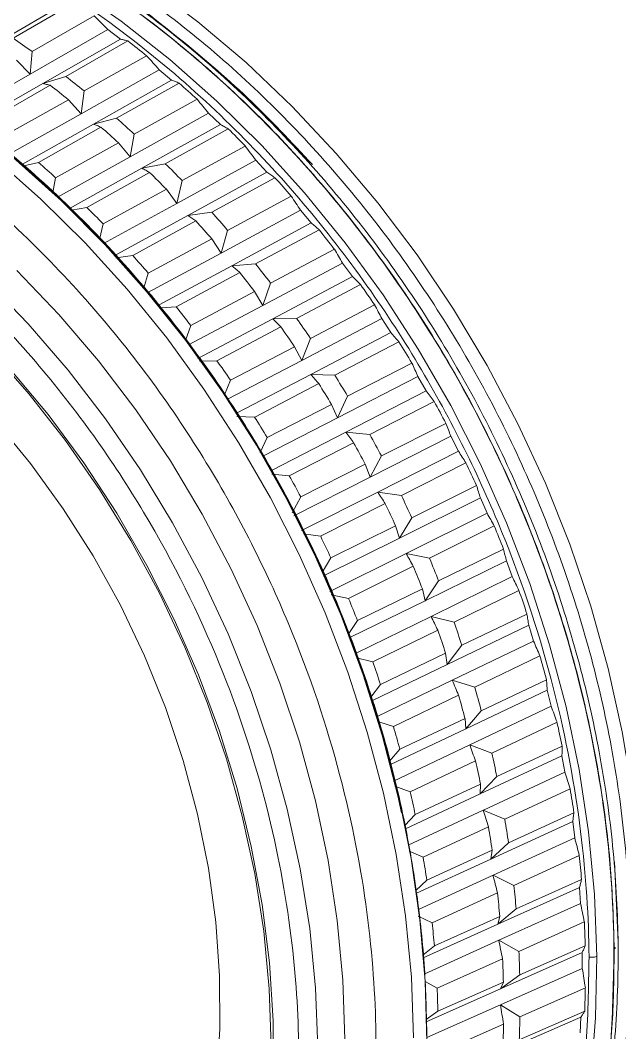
# Model space of a CAD drawing. Header units: millimetres. Extents: x -85 to 57, y -58 to 67.
# Drawn here: x -32.2 to -10.77, y -29.5 to 6.68 of the extents above; entities that cross this region are included whole.
import ezdxf

# ---------------------------------------------------------------- set-up
doc = ezdxf.new("R2010")
doc.units = ezdxf.units.MM

msp = doc.modelspace()

# ---------------------------------------------------------------- linework, layer by layer
at = {"color": 7, "linetype": 'Continuous', "lineweight": 15}
for p, q in [((-33.251, 5.741), (-30.491, 7.339)), ((-32.452, 6.043), (-30.243, 7.321)), ((-31.774, 5.571), (-29.552, 6.84)), ((-31.842, 4.761), (-29.064, 6.347)), ((-29.064, 6.347), (-28.608, 6.009)), ((-31.385, 4.422), (-28.608, 6.008)), ((-30.57, 4.677), (-28.347, 5.946)), ((-31.774, 5.571), (-31.842, 4.761)), ((-31.842, 4.76), (-32.33, 5.254)), ((-29.914, 4.158), (-27.68, 5.417)), ((-34.359, 3.324), (-31.842, 4.761)), ((-30.023, 3.343), (-27.229, 4.917)), ((-27.229, 4.917), (-26.789, 4.546)), ((-33.92, 2.975), (-31.385, 4.422)), ((-33.347, 3.091), (-31.125, 4.36)), ((-31.386, 4.422), (-30.57, 4.677)), ((-29.582, 2.973), (-26.789, 4.546)), ((-28.753, 3.179), (-26.518, 4.438)), ((-29.914, 4.158), (-30.022, 3.343)), ((-32.708, 2.584), (-30.473, 3.843)), ((-30.023, 3.342), (-30.473, 3.843)), ((-28.124, 2.616), (-25.876, 3.864)), ((-32.61, 1.886), (-30.023, 3.343)), ((-28.273, 1.8), (-25.464, 3.359)), ((-25.464, 3.36), (-25.043, 2.959)), ((-32.119, 1.544), (-29.583, 2.973)), ((-29.583, 2.972), (-28.753, 3.179)), ((-27.851, 1.399), (-25.043, 2.959)), ((-31.547, 1.606), (-29.312, 2.865)), ((-28.124, 2.616), (-28.273, 1.799)), ((-27.011, 1.558), (-24.764, 2.806)), ((-30.932, 1.056), (-28.685, 2.304)), ((-28.273, 1.799), (-28.685, 2.304)), ((-26.411, 0.952), (-24.152, 2.188)), ((-31.547, 1.606), (-32.113, 1.465)), ((-30.86, 0.363), (-28.273, 1.8)), ((-27.852, 1.399), (-27.011, 1.558)), ((-26.602, 0.138), (-23.779, 1.683)), ((-23.778, 1.683), (-23.378, 1.255)), ((-30.44, -0.038), (-27.852, 1.399)), ((-29.82, -0.002), (-27.573, 1.246)), ((-26.201, -0.29), (-23.378, 1.254)), ((-31.03, 0.524), (-30.932, 1.056)), ((-26.411, 0.952), (-26.602, 0.137)), ((-25.353, -0.18), (-23.094, 1.056)), ((-29.234, -0.593), (-26.975, 0.643)), ((-26.602, 0.137), (-26.975, 0.643)), ((-24.784, -0.825), (-22.514, 0.398)), ((-29.217, -1.293), (-26.602, 0.138)), ((-29.82, -0.002), (-30.369, -0.106)), ((-28.836, -1.732), (-26.201, -0.291)), ((-26.201, -0.291), (-25.353, -0.18)), ((-25.017, -1.634), (-22.18, -0.104)), ((-22.18, -0.104), (-21.802, -0.558)), ((-29.365, -1.152), (-29.234, -0.593)), ((-28.177, -1.725), (-25.918, -0.489)), ((-24.639, -2.088), (-21.802, -0.559)), ((-24.784, -0.825), (-25.017, -1.634)), ((-23.786, -2.025), (-21.516, -0.802)), ((-27.621, -2.355), (-25.351, -1.131)), ((-25.018, -1.634), (-25.351, -1.131)), ((-28.177, -1.725), (-28.776, -1.803)), ((-27.632, -3.043), (-25.017, -1.634)), ((-23.251, -2.707), (-20.971, -1.497)), ((-27.237, -3.489), (-24.639, -2.088)), ((-24.639, -2.088), (-23.786, -2.025)), ((-23.527, -3.507), (-20.677, -1.994)), ((-20.676, -1.994), (-20.323, -2.471)), ((-27.774, -2.882), (-27.621, -2.355)), ((-26.623, -3.555), (-24.353, -2.331)), ((-23.173, -3.985), (-20.323, -2.472)), ((-23.251, -2.707), (-23.527, -3.507)), ((-22.318, -3.97), (-20.037, -2.759)), ((-26.101, -4.22), (-23.821, -3.01)), ((-23.527, -3.507), (-23.821, -3.01)), ((-26.623, -3.555), (-27.158, -3.594)), ((-26.18, -4.914), (-23.527, -3.507)), ((-21.82, -4.684), (-19.53, -3.488)), ((-23.173, -3.985), (-22.318, -3.97)), ((-22.138, -5.472), (-19.276, -3.976)), ((-19.275, -3.976), (-18.948, -4.475)), ((-26.287, -4.757), (-26.101, -4.22)), ((-25.849, -5.405), (-23.173, -3.985)), ((-25.168, -5.482), (-22.888, -4.272)), ((-21.82, -4.684), (-22.138, -5.472)), ((-21.81, -5.971), (-18.948, -4.476)), ((-24.682, -6.18), (-22.392, -4.983)), ((-22.138, -5.472), (-22.392, -4.983)), ((-20.956, -6.003), (-18.666, -4.807)), ((-25.168, -5.482), (-25.789, -5.493)), ((-24.788, -6.856), (-22.138, -5.472)), ((-20.497, -6.748), (-18.198, -5.566)), ((-24.467, -7.359), (-21.81, -5.971)), ((-21.811, -5.971), (-20.956, -6.003)), ((-20.857, -7.519), (-17.984, -6.042)), ((-17.983, -6.042), (-17.684, -6.56)), ((-24.891, -6.696), (-24.682, -6.18)), ((-23.818, -7.499), (-21.528, -6.302)), ((-20.497, -6.748), (-20.857, -7.52)), ((-20.557, -8.038), (-17.684, -6.561)), ((-23.371, -8.225), (-21.072, -7.043)), ((-20.857, -7.52), (-21.072, -7.043)), ((-19.706, -8.116), (-17.407, -6.935)), ((-23.818, -7.499), (-24.452, -7.475)), ((-23.503, -8.879), (-20.857, -7.519)), ((-19.29, -8.886), (-16.983, -7.72)), ((-23.621, -8.761), (-23.371, -8.225)), ((-23.222, -9.408), (-20.557, -8.038)), ((-20.558, -8.038), (-19.706, -8.116)), ((-19.691, -9.64), (-16.807, -8.181)), ((-16.807, -8.181), (-16.537, -8.716)), ((-22.58, -9.594), (-20.281, -8.412)), ((-19.29, -8.886), (-19.691, -9.64)), ((-19.42, -10.175), (-16.537, -8.716)), ((-22.174, -10.345), (-19.867, -9.178)), ((-19.691, -9.641), (-19.867, -9.178)), ((-18.576, -10.299), (-16.269, -9.132)), ((-22.58, -9.594), (-23.21, -9.536)), ((-22.421, -11.02), (-19.691, -9.64)), ((-18.203, -11.091), (-15.889, -9.939)), ((-22.477, -10.915), (-22.174, -10.345)), ((-22.139, -11.55), (-19.42, -10.175)), ((-19.421, -10.175), (-18.576, -10.299)), ((-18.645, -11.823), (-15.752, -10.383)), ((-15.752, -10.383), (-15.512, -10.931)), ((-21.46, -11.757), (-19.153, -10.59)), ((-18.203, -11.091), (-18.645, -11.823)), ((-18.404, -12.371), (-15.512, -10.932)), ((-21.096, -12.53), (-18.782, -11.379)), ((-18.645, -11.823), (-18.782, -11.379)), ((-17.57, -12.539), (-15.256, -11.388)), ((-21.46, -11.757), (-22.078, -11.667)), ((-21.361, -13.174), (-18.645, -11.823)), ((-17.243, -13.35), (-14.922, -12.214)), ((-21.411, -13.052), (-21.096, -12.53)), ((-21.137, -13.731), (-18.405, -12.371)), ((-18.405, -12.371), (-17.57, -12.539)), ((-17.724, -14.057), (-14.823, -12.638)), ((-14.823, -12.638), (-14.615, -13.197)), ((-20.463, -13.979), (-18.149, -12.827)), ((-17.243, -13.35), (-17.724, -14.057)), ((-17.515, -14.617), (-14.615, -13.197)), ((-20.144, -14.77), (-17.823, -13.634)), ((-17.724, -14.058), (-17.823, -13.634)), ((-16.693, -14.828), (-14.373, -13.692)), ((-20.463, -13.979), (-21.088, -13.853)), ((-20.397, -15.365), (-17.724, -14.057)), ((-20.455, -15.228), (-20.144, -14.77)), ((-20.192, -15.927), (-17.516, -14.617)), ((-17.516, -14.617), (-16.693, -14.828)), ((-16.413, -15.652), (-14.087, -14.533)), ((-19.594, -16.247), (-17.273, -15.112)), ((-16.933, -16.332), (-14.025, -14.933)), ((-14.025, -14.933), (-13.85, -15.501)), ((-16.757, -16.901), (-13.85, -15.501)), ((-16.413, -15.652), (-16.933, -16.333)), ((-19.594, -16.247), (-20.183, -16.096)), ((-19.321, -17.052), (-16.995, -15.932)), ((-16.933, -16.333), (-16.995, -15.932)), ((-15.95, -17.153), (-13.624, -16.033)), ((-19.629, -17.63), (-16.933, -16.332)), ((-19.442, -18.193), (-16.757, -16.901)), ((-16.757, -16.9), (-15.95, -17.153)), ((-15.718, -17.988), (-13.388, -16.884)), ((-19.669, -17.508), (-19.321, -17.052)), ((-16.275, -18.637), (-13.362, -17.258)), ((-13.362, -17.258), (-13.22, -17.832)), ((-18.858, -18.552), (-16.532, -17.432)), ((-15.718, -17.988), (-16.275, -18.638)), ((-16.133, -19.211), (-13.22, -17.832)), ((-18.858, -18.552), (-19.377, -18.39)), ((-18.632, -19.367), (-16.301, -18.263)), ((-16.276, -18.638), (-16.301, -18.263)), ((-15.344, -19.503), (-13.013, -18.399)), ((-18.968, -19.912), (-16.275, -18.637)), ((-18.997, -19.793), (-18.632, -19.367)), ((-18.856, -20.501), (-16.133, -19.211)), ((-16.134, -19.211), (-15.344, -19.503)), ((-15.162, -20.344), (-12.828, -19.257)), ((-18.257, -20.882), (-15.927, -19.778)), ((-15.754, -20.961), (-12.837, -19.602)), ((-12.836, -19.602), (-12.729, -20.178)), ((-15.646, -21.538), (-12.729, -20.179)), ((-18.08, -21.702), (-15.745, -20.615)), ((-15.162, -20.344), (-15.755, -20.961)), ((-15.755, -20.961), (-15.745, -20.615)), ((-18.257, -20.882), (-18.806, -20.679)), ((-18.429, -22.206), (-15.754, -20.961)), ((-14.878, -21.866), (-12.544, -20.779)), ((-18.45, -22.088), (-18.08, -21.702)), ((-18.33, -22.787), (-15.647, -21.538)), ((-15.647, -21.537), (-14.878, -21.866)), ((-14.746, -22.709), (-12.41, -21.639)), ((-15.373, -23.292), (-12.452, -21.953)), ((-12.452, -21.953), (-12.379, -22.53)), ((-17.796, -23.225), (-15.462, -22.138)), ((-14.746, -22.709), (-15.373, -23.292)), ((-15.3, -23.868), (-12.38, -22.53)), ((-17.796, -23.225), (-18.292, -23.013)), ((-17.667, -24.048), (-15.331, -22.977)), ((-15.374, -23.292), (-15.331, -22.977)), ((-18.036, -24.512), (-15.373, -23.292)), ((-14.555, -24.232), (-12.218, -23.161)), ((-10.825, -26.259), (-10.961, -23.383)), ((-17.966, -25.09), (-15.3, -23.868)), ((-15.3, -23.868), (-14.555, -24.232)), ((-18.054, -24.407), (-17.667, -24.048)), ((-14.474, -25.073), (-12.136, -24.019)), ((-17.476, -25.57), (-15.139, -24.5)), ((-15.133, -25.618), (-12.21, -24.3)), ((-12.21, -24.3), (-12.172, -24.874)), ((-15.095, -26.192), (-12.172, -24.875)), ((-14.474, -25.073), (-15.133, -25.618)), ((-17.794, -26.818), (-15.133, -25.618)), ((-17.397, -26.391), (-15.059, -25.337)), ((-15.133, -25.619), (-15.059, -25.337)), ((-14.375, -26.588), (-12.037, -25.534)), ((-17.74, -27.385), (-15.095, -26.192)), ((-15.095, -26.192), (-14.375, -26.588)), ((-14.346, -27.423), (-12.007, -26.385)), ((-15.035, -27.929), (-12.111, -26.632)), ((-17.298, -27.906), (-14.96, -26.852)), ((-14.346, -27.423), (-15.035, -27.929)), ((-15.032, -28.498), (-12.109, -27.2)), ((-17.298, -27.906), (-17.731, -27.668)), ((-17.27, -28.721), (-14.931, -27.683)), ((-15.036, -27.93), (-14.931, -27.683)), ((-17.684, -29.105), (-15.035, -27.929)), ((-14.34, -28.924), (-12.001, -27.886)), ((-17.666, -29.667), (-15.033, -28.498)), ((-15.033, -28.497), (-14.34, -28.924)), ((-17.687, -29.027), (-17.27, -28.721)), ((-15.08, -30.213), (-12.157, -28.936)), ((-14.363, -29.749), (-12.024, -28.727)), ((-12.157, -28.936), (-12.19, -29.496)), ((-17.264, -30.221), (-14.925, -29.183))]:
    msp.add_line(p, q, dxfattribs=at)
at = {"color": 144, "linetype": 'Continuous', "lineweight": 0}
for p, q in [((-17.476, -25.57), (-17.973, -25.327)), ((-17.803, -26.727), (-17.397, -26.391))]:
    msp.add_line(p, q, dxfattribs=at)
at = {"color": 8, "linetype": 'Continuous', "lineweight": 15, "flags": 128}
for points in [[(-10.065, -23.256), (-10.309, -20.999), (-10.682, -18.739), (-11.183, -16.485), (-11.81, -14.248), (-12.559, -12.037), (-13.428, -9.862), (-14.412, -7.732), (-15.508, -5.656), (-16.711, -3.644), (-18.015, -1.704), (-19.415, 0.155), (-20.905, 1.925), (-22.478, 3.599), (-24.128, 5.169), (-25.846, 6.628), (-27.626, 7.971), (-29.461, 9.19), (-31.341, 10.282), (-33.259, 11.24)], [(-18.137, -29.682), (-18.219, -27.508), (-18.427, -25.32), (-18.759, -23.127), (-19.214, -20.938), (-19.792, -18.761), (-20.487, -16.608), (-21.299, -14.487), (-22.224, -12.406), (-23.257, -10.376), (-24.394, -8.404), (-25.63, -6.499), (-26.96, -4.669), (-28.379, -2.922), (-29.879, -1.266), (-31.456, 0.292), (-33.101, 1.747)], [(-21.557, -30.025), (-21.641, -27.907), (-21.852, -25.775), (-22.19, -23.639), (-22.654, -21.508), (-23.24, -19.392), (-23.946, -17.301), (-24.77, -15.245), (-25.707, -13.234), (-26.752, -11.277), (-27.901, -9.383), (-29.149, -7.561), (-30.489, -5.819), (-31.916, -4.165), (-33.423, -2.608)], [(-27.42, -53.55), (-26.337, -53.085), (-24.68, -52.239), (-23.095, -51.259), (-21.589, -50.15), (-20.169, -48.916), (-18.841, -47.563), (-17.61, -46.097), (-16.482, -44.523), (-15.461, -42.848), (-14.553, -41.08), (-13.76, -39.226), (-13.086, -37.295), (-12.535, -35.294), (-12.108, -33.231), (-11.807, -31.117), (-11.634, -28.959), (-11.589, -26.768)]]:
    msp.add_lwpolyline(points, dxfattribs=at)
at = {"color": 7, "linetype": 'Continuous', "lineweight": 15, "flags": 128}
for points in [[(-11.589, -26.768), (-11.672, -24.552), (-11.884, -22.321), (-12.223, -20.084), (-12.688, -17.852), (-13.276, -15.633), (-13.986, -13.438), (-14.814, -11.274), (-15.757, -9.153), (-16.81, -7.083), (-17.97, -5.072), (-19.231, -3.13), (-20.587, -1.265), (-22.034, 0.516), (-23.564, 2.205), (-25.171, 3.794), (-26.849, 5.276), (-28.59, 6.646), (-30.387, 7.898), (-32.232, 9.025)], [(-18.574, -21.633), (-18.706, -21.028), (-19.262, -18.858), (-19.936, -16.709), (-20.726, -14.59), (-21.629, -12.511), (-22.641, -10.48), (-23.757, -8.505), (-24.973, -6.597), (-26.283, -4.762), (-27.682, -3.008), (-29.164, -1.344), (-30.722, 0.225), (-32.351, 1.691), (-34.042, 3.047), (-35.788, 4.289), (-37.583, 5.41), (-39.418, 6.407), (-41.286, 7.274), (-43.179, 8.008), (-43.238, 8.028)], [(-32.384, 1.771), (-30.747, 0.297), (-29.18, -1.279), (-27.691, -2.953), (-26.284, -4.716), (-24.967, -6.561), (-23.744, -8.48), (-22.622, -10.465), (-21.605, -12.507), (-20.697, -14.598), (-19.903, -16.728), (-19.225, -18.888), (-18.666, -21.07), (-18.23, -23.264), (-17.917, -25.46), (-17.73, -27.65), (-17.668, -29.823)], [(-32.322, -2.259), (-30.822, -3.825), (-29.403, -5.487), (-28.07, -7.236), (-26.831, -9.065), (-25.691, -10.966), (-24.656, -12.928), (-23.729, -14.944), (-22.916, -17.003), (-22.22, -19.096), (-21.645, -21.214), (-21.193, -23.346), (-20.866, -25.483), (-20.667, -27.614), (-20.595, -29.73)], [(-33.273, -5.096), (-31.883, -6.673), (-30.576, -8.338), (-29.36, -10.084), (-28.241, -11.903), (-27.223, -13.784), (-26.312, -15.719), (-25.512, -17.699), (-24.827, -19.713), (-24.261, -21.753), (-23.816, -23.807), (-23.494, -25.867), (-23.298, -27.922), (-23.227, -29.962)], [(-23.145, -31.114), (-23.153, -29.065), (-23.288, -26.997), (-23.55, -24.918), (-23.938, -22.839), (-24.449, -20.771), (-25.081, -18.723), (-25.831, -16.705), (-26.695, -14.727), (-27.669, -12.799), (-28.749, -10.93), (-29.929, -9.13), (-31.203, -7.406), (-32.566, -5.768)], [(-25.186, -31.238), (-25.065, -29.367), (-25.072, -27.465), (-25.208, -25.544), (-25.471, -23.613), (-25.86, -21.685), (-26.372, -19.77), (-27.005, -17.879), (-27.756, -16.023), (-28.619, -14.213), (-29.59, -12.459), (-30.664, -10.772), (-31.834, -9.16), (-33.093, -7.633)]]:
    msp.add_lwpolyline(points, dxfattribs=at)
at = {"color": 7, "linetype": 'Continuous', "lineweight": 15}
for centre, radius, start, end in [((-53.11, -24.397), 36.787, 54.5513, 55.8368), ((-51.882, -24.468), 38.456, 50.9967, 52.2659), ((-54.463, -25.788), 38.125, 51.0064, 52.2563), ((-53.947, -25.524), 38.191, 51.0044, 52.2582), ((-52.732, -25.477), 39.775, 47.5318, 48.7728), ((-54.79, -26.526), 39.501, 47.5393, 48.7652), ((-55.305, -26.788), 39.433, 47.5412, 48.7633), ((-53.554, -26.343), 40.97, 44.1376, 45.3544), ((-57.363, -27.838), 39.159, 47.5489, 48.7557), ((-55.607, -27.386), 40.688, 44.145, 45.347), ((-56.12, -27.647), 40.617, 44.1469, 45.3451), ((-54.316, -27.055), 42.013, 40.8031, 41.9996), ((-58.173, -28.691), 40.335, 44.1544, 45.3376), ((-56.363, -28.094), 41.723, 40.8103, 41.9923), ((-56.875, -28.353), 41.651, 40.8122, 41.9905), ((-54.981, -27.61), 42.878, 37.5169, 38.6973), ((-58.922, -29.392), 41.362, 40.8196, 41.9831), ((-57.024, -28.644), 42.583, 37.5241, 38.6902), ((-57.534, -28.903), 42.509, 37.5259, 38.6883), ((-55.517, -28.008), 43.547, 34.268, 35.4363), ((-59.577, -29.938), 42.214, 37.5332, 38.681), ((-57.557, -29.04), 43.247, 34.2751, 35.4292), ((-58.066, -29.298), 43.172, 34.2769, 35.4274), ((-55.897, -28.257), 44.001, 31.045, 32.2052), ((-60.106, -30.329), 42.872, 34.2841, 35.4201), ((-57.933, -29.288), 43.698, 31.052, 32.1981), ((-58.442, -29.545), 43.622, 31.0538, 32.1963), ((-56.095, -28.373), 44.23, 27.8366, 28.9928), ((-60.479, -30.575), 43.319, 31.061, 32.1892), ((-58.13, -29.402), 43.926, 27.8437, 28.9858), ((-58.639, -29.66), 43.85, 27.8454, 28.984), ((-56.093, -28.373), 44.229, 24.6318, 25.788), ((-60.674, -30.689), 43.545, 27.8526, 28.9769), ((-58.128, -29.403), 43.924, 24.6388, 25.781), ((-58.637, -29.66), 43.848, 24.6406, 25.7792), ((-55.88, -28.281), 43.997, 21.4193, 22.5796), ((-60.672, -30.69), 43.544, 24.6478, 25.7721), ((-57.917, -29.311), 43.694, 21.4264, 22.5726), ((-58.426, -29.569), 43.618, 21.4282, 22.5708), ((-55.452, -28.123), 43.54, 18.1879, 19.3563), ((-60.463, -30.599), 43.315, 21.4353, 22.5636), ((-57.491, -29.154), 43.24, 18.195, 19.3492), ((-58.001, -29.412), 43.165, 18.1968, 19.3474), ((-60.041, -30.443), 42.865, 18.2041, 19.3402), ((-54.811, -27.926), 42.869, 14.9265, 16.107), ((-56.855, -28.959), 42.574, 14.9336, 16.0998), ((-57.366, -29.217), 42.5, 14.9355, 16.098), ((-53.968, -27.719), 42.001, 11.6236, 12.8204), ((-59.41, -30.25), 42.205, 14.9428, 16.0907), ((-56.018, -28.753), 41.712, 11.6309, 12.8131), ((-56.53, -29.012), 41.64, 11.6327, 12.8113), ((-58.58, -30.046), 41.351, 11.6401, 12.8039), ((-52.941, -27.529), 40.957, 8.2682, 9.4852), ((-54.998, -28.564), 40.675, 8.2756, 9.4778), ((-55.512, -28.823), 40.604, 8.2775, 9.476), ((-57.569, -29.858), 40.322, 8.285, 9.4684), ((-51.754, -27.38), 39.76, 4.849, 6.0903), ((-53.819, -28.416), 39.487, 4.8565, 6.0828), ((-54.335, -28.675), 39.418, 4.8584, 6.0809), ((-50.436, -27.294), 38.44, 1.3549, 2.6245), ((-52.51, -28.331), 38.175, 1.3626, 2.6168), ((-53.029, -28.59), 38.109, 1.3646, 2.6148), ((-55.103, -29.627), 37.844, 1.3724, 2.607), ((-49.022, -27.289), 37.025, 357.7751, 359.0768), ((-51.106, -28.326), 36.77, 357.783, 359.0689), ((-51.627, -28.586), 36.707, 357.785, 359.0669)]:
    msp.add_arc(centre, radius, start, end, dxfattribs=at)
at = {"color": 144, "linetype": 'Continuous', "lineweight": 0}
msp.add_arc((-56.4, -29.711), 39.144, 4.8661, 6.0732, dxfattribs=at)
at = {"color": 8, "linetype": 'Continuous', "lineweight": 15}
msp.add_arc((-40.629, -27.216), 30.64, 327.2664, 356.5873, dxfattribs=at)
at = {"color": 7, "linetype": 'Continuous', "lineweight": 15}
for points, knots in [([(3.359, -16.187), (3.341, -15.792), (3.257, -14.019), (2.741, -11.277), (1.928, -8.002), (0.993, -5.167), (-0.154, -2.348), (-1.527, 0.443), (-3.135, 3.195), (-4.734, 5.517), (-6.228, 7.425), (-7.542, 8.948), (-8.916, 10.393), (-10.27, 11.683), (-11.575, 12.82), (-12.705, 13.723), (-13.588, 14.38), (-14.292, 14.878), (-15.025, 15.376), (-16.008, 16.004), (-17.249, 16.734), (-18.669, 17.486), (-20.159, 18.182), (-21.606, 18.774), (-22.982, 19.261), (-24.651, 19.769), (-26.568, 20.224), (-28.685, 20.553), (-30.403, 20.695), (-31.955, 20.734), (-33.538, 20.69), (-35.5, 20.5), (-37.794, 20.071), (-40.367, 19.332), (-42.084, 18.54), (-42.991, 18.122)], [0, 0, 0, 0, 0.0171019, 0.0768507, 0.1176856, 0.1593558, 0.2016301, 0.2444904, 0.2887118, 0.334271, 0.3621923, 0.3905018, 0.4191569, 0.4468799, 0.4704913, 0.4937076, 0.5096549, 0.5185338, 0.5314222, 0.5485374, 0.5699581, 0.5953389, 0.6205004, 0.6443141, 0.6667294, 0.6877061, 0.7253258, 0.7590075, 0.7895576, 0.8087065, 0.8345144, 0.8668491, 0.9054802, 0.9500418, 1, 1, 1, 1]), ([(-18.112, 20.292), (-16.968, 20.019), (-14.681, 19.471), (-11.306, 18.025), (-8.046, 16.152), (-4.956, 13.836), (-2.089, 11.131), (0.505, 8.079), (2.783, 4.733), (4.705, 1.15), (6.239, -2.608), (7.358, -6.478), (8.043, -10.392), (8.283, -14.284), (8.073, -18.088), (7.416, -21.738), (6.327, -25.174), (4.812, -28.324), (3.037, -31.04), (1.611, -32.499), (0.958, -33.167)], [0, 0, 0, 0, 0.056035, 0.112069, 0.168104, 0.224139, 0.280173, 0.336208, 0.392242, 0.448277, 0.504312, 0.560346, 0.616381, 0.672416, 0.72845, 0.784485, 0.840519, 0.896554, 0.952589, 1, 1, 1, 1]), ([(3.533, -19.017), (3.594, -18.204), (3.751, -16.132), (3.492, -12.685), (2.821, -8.775), (1.698, -4.904), (0.166, -1.147), (-1.757, 2.437), (-4.035, 5.781), (-6.627, 8.841), (-9.503, 11.518), (-11.79, 13.329), (-13.145, 14.092), (-13.412, 14.242)], [0, 0, 0, 0, 0.065332, 0.166426, 0.26752, 0.368613, 0.469707, 0.570801, 0.671895, 0.772988, 0.874082, 0.975176, 1, 1, 1, 1]), ([(-57.981, 10.446), (-57.559, 10.695), (-56.272, 11.452), (-53.926, 12.346), (-50.968, 13.127), (-47.851, 13.508), (-44.618, 13.494), (-41.303, 13.064), (-37.965, 12.217), (-34.665, 10.962), (-31.482, 9.338), (-28.469, 7.392), (-25.683, 5.189), (-23.151, 2.791), (-20.888, 0.26), (-18.887, -2.367), (-16.988, -5.287), (-15.264, -8.475), (-13.785, -11.882), (-12.668, -15.164), (-11.869, -18.28), (-11.346, -21.206), (-11.041, -23.932), (-10.993, -25.666), (-10.97, -26.502)], [0, 0, 0, 0, 0.023858, 0.072673, 0.121746, 0.171691, 0.222235, 0.273084, 0.324855, 0.376304, 0.427121, 0.47702, 0.525744, 0.572244, 0.617232, 0.660579, 0.702194, 0.753555, 0.801858, 0.847129, 0.889447, 0.928933, 0.96573, 1, 1, 1, 1]), ([(-19.375, -48.628), (-19.281, -48.552), (-18.46, -47.885), (-17.103, -46.366), (-15.342, -44.078), (-13.841, -41.535), (-12.591, -38.796), (-11.61, -35.878), (-10.906, -32.811), (-10.486, -29.626), (-10.354, -26.352), (-10.511, -23.021), (-10.956, -19.664), (-11.685, -16.316), (-12.69, -13.007), (-13.962, -9.769), (-15.488, -6.634), (-17.254, -3.632), (-19.243, -0.792), (-21.436, 1.859), (-23.811, 4.296), (-26.346, 6.494), (-29.016, 8.433), (-31.796, 10.095), (-34.659, 11.457), (-37.577, 12.535), (-39.54, 12.985), (-40.521, 13.209)], [0, 0, 0, 0, 0.005332, 0.046776, 0.088221, 0.129665, 0.17111, 0.212554, 0.253999, 0.295443, 0.336888, 0.378332, 0.419777, 0.461221, 0.502666, 0.54411, 0.585555, 0.626999, 0.668444, 0.709888, 0.751333, 0.792777, 0.834222, 0.875666, 0.917111, 0.958555, 1, 1, 1, 1]), ([(-41.169, 12.964), (-39.92, 12.718), (-38.67, 12.384), (-36.2, 11.551), (-34.979, 11.052), (-31.4, 9.332), (-29.127, 7.887), (-24.968, 4.596), (-23.082, 2.752), (-19.765, -1.118), (-18.334, -3.143), (-15.914, -7.193), (-14.924, -9.217), (-13.325, -13.143), (-12.714, -15.045), (-11.792, -18.661), (-11.481, -20.376), (-11.079, -23.597), (-10.989, -25.102), (-10.977, -26.505)], [0, 0, 0, 0, 0.0625, 0.0625, 0.125, 0.125, 0.25, 0.25, 0.375, 0.375, 0.5, 0.5, 0.625, 0.625, 0.75, 0.75, 0.875, 0.875, 1, 1, 1, 1]), ([(-16.635, -45.34), (-16.355, -44.982), (-15.484, -43.867), (-14.275, -41.744), (-13.016, -39.014), (-12.038, -36.093), (-11.333, -33.028), (-10.913, -29.842), (-10.781, -26.568), (-10.938, -23.237), (-11.383, -19.881), (-12.112, -16.532), (-13.117, -13.223), (-14.389, -9.985), (-15.915, -6.85), (-17.681, -3.848), (-19.67, -1.008), (-21.863, 1.643), (-24.238, 4.079), (-26.773, 6.278), (-29.444, 8.216), (-32.224, 9.879), (-35.086, 11.241), (-38.004, 12.319), (-39.967, 12.768), (-40.949, 12.993)], [0, 0, 0, 0, 0.020994, 0.065494, 0.109994, 0.154494, 0.198995, 0.243495, 0.287995, 0.332496, 0.376996, 0.421496, 0.465996, 0.510497, 0.554997, 0.599497, 0.643998, 0.688498, 0.732998, 0.777499, 0.821999, 0.866499, 0.910999, 0.9555, 1, 1, 1, 1]), ([(3.465, -17.425), (3.481, -17.166), (3.579, -15.646), (3.319, -12.763), (2.664, -8.857), (1.537, -4.985), (0.006, -1.227), (-1.918, 2.355), (-4.193, 5.705), (-6.795, 8.742), (-9.265, 11.14), (-10.934, 12.341), (-11.564, 12.795)], [0, 0, 0, 0, 0.023259, 0.136738, 0.250217, 0.363696, 0.477174, 0.590653, 0.704132, 0.817611, 0.93109, 1, 1, 1, 1]), ([(-41.826, 12.37), (-40.586, 12.126), (-39.347, 11.795), (-36.896, 10.968), (-35.685, 10.473), (-32.134, 8.767), (-29.879, 7.333), (-25.753, 4.069), (-23.881, 2.24), (-20.591, -1.6), (-19.171, -3.608), (-16.769, -7.625), (-15.787, -9.633), (-14.199, -13.528), (-13.593, -15.415), (-12.678, -19.002), (-12.369, -20.704), (-11.97, -23.899), (-11.88, -25.393), (-11.868, -26.784)], [0, 0, 0, 0, 0.0625, 0.0625, 0.125, 0.125, 0.25, 0.25, 0.375, 0.375, 0.5, 0.5, 0.625, 0.625, 0.75, 0.75, 0.875, 0.875, 1, 1, 1, 1]), ([(-17.661, -29.82), (-17.677, -29.001), (-17.708, -27.304), (-17.983, -24.633), (-18.469, -21.764), (-19.226, -18.706), (-20.293, -15.482), (-21.714, -12.131), (-23.388, -8.974), (-25.25, -6.061), (-27.234, -3.422), (-29.485, -0.879), (-31.995, 1.514), (-34.726, 3.685), (-37.643, 5.584), (-40.705, 7.166), (-43.879, 8.401), (-47.131, 9.26), (-50.403, 9.719), (-53.632, 9.76), (-56.748, 9.403), (-59.679, 8.632), (-61.716, 7.895), (-62.714, 7.328), (-62.86, 7.245)], [0, 0, 0, 0, 0.034689, 0.071936, 0.111904, 0.15474, 0.200564, 0.249458, 0.301447, 0.344353, 0.389074, 0.435513, 0.48353, 0.532943, 0.582616, 0.633171, 0.684334, 0.735804, 0.788208, 0.840286, 0.891725, 0.942233, 0.991553, 1, 1, 1, 1]), ([(-76.659, -18.68), (-76.664, -17.34), (-76.595, -15.931), (-76.246, -12.995), (-75.967, -11.468), (-75.122, -8.348), (-74.556, -6.754), (-73.064, -3.594), (-72.135, -2.026), (-69.857, 0.942), (-68.505, 2.342), (-65.368, 4.797), (-63.581, 5.851), (-59.635, 7.432), (-57.477, 7.957), (-54.077, 8.253), (-52.917, 8.271), (-50.569, 8.138), (-49.381, 7.987), (-47.005, 7.519), (-45.817, 7.201), (-43.468, 6.409), (-42.308, 5.935), (-38.904, 4.299), (-36.743, 2.926), (-32.788, -0.203), (-30.995, -1.957), (-27.841, -5.636), (-26.48, -7.562), (-24.179, -11.412), (-23.238, -13.336), (-21.716, -17.069), (-21.135, -18.877), (-20.259, -22.316), (-19.962, -23.947), (-19.58, -27.009), (-19.494, -28.441), (-19.483, -29.774)], [0, 0, 0, 0, 0.0625, 0.0625, 0.125, 0.125, 0.1875, 0.1875, 0.25, 0.25, 0.3125, 0.3125, 0.375, 0.375, 0.4375, 0.4375, 0.46875, 0.46875, 0.5, 0.5, 0.53125, 0.53125, 0.5625, 0.5625, 0.625, 0.625, 0.6875, 0.6875, 0.75, 0.75, 0.8125, 0.8125, 0.875, 0.875, 0.9375, 0.9375, 1, 1, 1, 1]), ([(-21.747, 1.524), (-22.51, 2.336), (-24.04, 3.966), (-26.554, 6.091), (-28.293, 7.442), (-29.215, 7.993), (-29.226, 7.999)], [0, 0, 0, 0, 0.330778, 0.663505, 0.996231, 1, 1, 1, 1]), ([(-29.552, 6.84), (-29.471, 6.758), (-29.308, 6.594), (-29.146, 6.429), (-29.065, 6.347)], [0, 0, 0, 0, 0.501192, 1, 1, 1, 1]), ([(-76.352, -19.604), (-76.356, -18.336), (-76.291, -17.002), (-75.961, -14.222), (-75.696, -12.777), (-74.897, -9.824), (-74.361, -8.316), (-72.948, -5.325), (-72.069, -3.842), (-69.912, -1.033), (-68.633, 0.291), (-65.664, 2.614), (-63.973, 3.611), (-60.24, 5.106), (-58.198, 5.603), (-53.909, 5.976), (-51.663, 5.852), (-47.168, 4.966), (-44.921, 4.205), (-40.629, 2.143), (-38.585, 0.844), (-34.844, -2.114), (-33.147, -3.772), (-30.164, -7.251), (-28.876, -9.072), (-26.698, -12.712), (-25.807, -14.532), (-24.366, -18.062), (-23.816, -19.772), (-22.985, -23.025), (-22.704, -24.567), (-22.341, -27.464), (-22.259, -28.818), (-22.247, -30.08)], [0, 0, 0, 0, 0.0625, 0.0625, 0.125, 0.125, 0.1875, 0.1875, 0.25, 0.25, 0.3125, 0.3125, 0.375, 0.375, 0.4375, 0.4375, 0.5, 0.5, 0.5625, 0.5625, 0.625, 0.625, 0.6875, 0.6875, 0.75, 0.75, 0.8125, 0.8125, 0.875, 0.875, 0.9375, 0.9375, 1, 1, 1, 1]), ([(-28.608, 6.008), (-28.565, 5.998), (-28.477, 5.978), (-28.391, 5.956), (-28.347, 5.946)], [0, 0, 0, 0, 0.498808, 1, 1, 1, 1]), ([(-27.68, 5.417), (-27.604, 5.334), (-27.454, 5.167), (-27.304, 5), (-27.229, 4.916)], [0, 0, 0, 0, 0.501192, 1, 1, 1, 1]), ([(-31.386, 4.421), (-31.342, 4.411), (-31.255, 4.391), (-31.169, 4.37), (-31.125, 4.36)], [0, 0, 0, 0, 0.498797, 1, 1, 1, 1]), ([(-26.79, 4.546), (-26.744, 4.528), (-26.653, 4.493), (-26.563, 4.456), (-26.518, 4.438)], [0, 0, 0, 0, 0.4988079, 1, 1, 1, 1]), ([(-25.876, 3.864), (-25.807, 3.779), (-25.67, 3.612), (-25.533, 3.443), (-25.465, 3.359)], [0, 0, 0, 0, 0.501192, 1, 1, 1, 1]), ([(-29.583, 2.972), (-29.538, 2.954), (-29.447, 2.919), (-29.357, 2.883), (-29.312, 2.865)], [0, 0, 0, 0, 0.498797, 1, 1, 1, 1]), ([(-25.043, 2.958), (-24.997, 2.933), (-24.903, 2.883), (-24.811, 2.832), (-24.764, 2.806)], [0, 0, 0, 0, 0.498808, 1, 1, 1, 1]), ([(-24.152, 2.188), (-24.089, 2.104), (-23.964, 1.936), (-23.841, 1.767), (-23.779, 1.683)], [0, 0, 0, 0, 0.501192, 1, 1, 1, 1]), ([(-27.852, 1.398), (-27.806, 1.373), (-27.712, 1.323), (-27.62, 1.272), (-27.573, 1.246)], [0, 0, 0, 0, 0.498797, 1, 1, 1, 1]), ([(-23.378, 1.254), (-23.331, 1.221), (-23.236, 1.156), (-23.141, 1.09), (-23.094, 1.056)], [0, 0, 0, 0, 0.498808, 1, 1, 1, 1]), ([(-22.514, 0.398), (-22.458, 0.314), (-22.346, 0.147), (-22.236, -0.021), (-22.18, -0.105)], [0, 0, 0, 0, 0.501192, 1, 1, 1, 1]), ([(-26.202, -0.291), (-26.154, -0.324), (-26.059, -0.389), (-25.965, -0.455), (-25.918, -0.489)], [0, 0, 0, 0, 0.4987972, 1, 1, 1, 1]), ([(-21.803, -0.559), (-21.755, -0.599), (-21.659, -0.68), (-21.563, -0.761), (-21.516, -0.802)], [0, 0, 0, 0, 0.498808, 1, 1, 1, 1]), ([(-20.971, -1.497), (-20.921, -1.58), (-20.823, -1.745), (-20.726, -1.911), (-20.677, -1.994)], [0, 0, 0, 0, 0.501192, 1, 1, 1, 1]), ([(-24.64, -2.089), (-24.592, -2.129), (-24.496, -2.209), (-24.401, -2.29), (-24.353, -2.331)], [0, 0, 0, 0, 0.498797, 1, 1, 1, 1]), ([(-20.324, -2.472), (-20.276, -2.52), (-20.18, -2.615), (-20.085, -2.711), (-20.037, -2.759)], [0, 0, 0, 0, 0.498808, 1, 1, 1, 1]), ([(-19.53, -3.488), (-19.487, -3.569), (-19.402, -3.732), (-19.318, -3.895), (-19.276, -3.977)], [0, 0, 0, 0, 0.501192, 1, 1, 1, 1]), ([(-23.174, -3.985), (-23.126, -4.033), (-23.03, -4.128), (-22.935, -4.224), (-22.888, -4.272)], [0, 0, 0, 0, 0.498797, 1, 1, 1, 1]), ([(-18.949, -4.476), (-18.901, -4.531), (-18.806, -4.641), (-18.713, -4.752), (-18.666, -4.807)], [0, 0, 0, 0, 0.498808, 1, 1, 1, 1]), ([(-18.198, -5.566), (-18.162, -5.645), (-18.09, -5.804), (-18.019, -5.963), (-17.984, -6.043)], [0, 0, 0, 0, 0.501192, 1, 1, 1, 1]), ([(-21.811, -5.972), (-21.764, -6.027), (-21.669, -6.136), (-21.575, -6.247), (-21.528, -6.302)], [0, 0, 0, 0, 0.498797, 1, 1, 1, 1]), ([(-17.685, -6.561), (-17.638, -6.623), (-17.545, -6.747), (-17.453, -6.872), (-17.407, -6.935)], [0, 0, 0, 0, 0.498808, 1, 1, 1, 1]), ([(-16.983, -7.72), (-16.953, -7.797), (-16.894, -7.95), (-16.836, -8.105), (-16.808, -8.182)], [0, 0, 0, 0, 0.501192, 1, 1, 1, 1]), ([(-20.558, -8.038), (-20.512, -8.1), (-20.419, -8.224), (-20.327, -8.349), (-20.281, -8.412)], [0, 0, 0, 0, 0.498797, 1, 1, 1, 1]), ([(-16.537, -8.716), (-16.492, -8.785), (-16.402, -8.924), (-16.313, -9.062), (-16.269, -9.132)], [0, 0, 0, 0, 0.498808, 1, 1, 1, 1]), ([(-15.889, -9.939), (-15.866, -10.013), (-15.82, -10.161), (-15.775, -10.31), (-15.752, -10.384)], [0, 0, 0, 0, 0.501192, 1, 1, 1, 1]), ([(-19.421, -10.175), (-19.376, -10.244), (-19.286, -10.382), (-19.197, -10.521), (-19.153, -10.59)], [0, 0, 0, 0, 0.498797, 1, 1, 1, 1]), ([(-15.513, -10.932), (-15.47, -11.008), (-15.383, -11.16), (-15.298, -11.312), (-15.256, -11.388)], [0, 0, 0, 0, 0.498808, 1, 1, 1, 1]), ([(-14.922, -12.214), (-14.905, -12.285), (-14.872, -12.426), (-14.84, -12.567), (-14.824, -12.638)], [0, 0, 0, 0, 0.501192, 1, 1, 1, 1]), ([(-18.406, -12.372), (-18.363, -12.447), (-18.276, -12.599), (-18.191, -12.751), (-18.149, -12.827)], [0, 0, 0, 0, 0.4987972, 1, 1, 1, 1]), ([(-14.616, -13.198), (-14.575, -13.28), (-14.493, -13.444), (-14.413, -13.609), (-14.373, -13.692)], [0, 0, 0, 0, 0.4988079, 1, 1, 1, 1]), ([(-17.516, -14.617), (-17.476, -14.699), (-17.394, -14.864), (-17.314, -15.029), (-17.273, -15.112)], [0, 0, 0, 0, 0.4987972, 1, 1, 1, 1]), ([(-14.087, -14.533), (-14.076, -14.6), (-14.055, -14.733), (-14.036, -14.867), (-14.026, -14.933)], [0, 0, 0, 0, 0.501192, 1, 1, 1, 1]), ([(-13.85, -15.501), (-13.812, -15.59), (-13.736, -15.767), (-13.661, -15.944), (-13.624, -16.033)], [0, 0, 0, 0, 0.498808, 1, 1, 1, 1]), ([(-16.758, -16.901), (-16.72, -16.989), (-16.644, -17.166), (-16.569, -17.344), (-16.532, -17.432)], [0, 0, 0, 0, 0.498797, 1, 1, 1, 1]), ([(-13.388, -16.884), (-13.383, -16.947), (-13.374, -17.071), (-13.366, -17.196), (-13.363, -17.258)], [0, 0, 0, 0, 0.501192, 1, 1, 1, 1]), ([(-13.221, -17.832), (-13.186, -17.926), (-13.116, -18.115), (-13.048, -18.304), (-13.013, -18.399)], [0, 0, 0, 0, 0.498808, 1, 1, 1, 1]), ([(-16.134, -19.212), (-16.099, -19.306), (-16.03, -19.495), (-15.961, -19.684), (-15.927, -19.778)], [0, 0, 0, 0, 0.498797, 1, 1, 1, 1]), ([(-12.828, -19.257), (-12.829, -19.314), (-12.832, -19.429), (-12.835, -19.545), (-12.837, -19.602)], [0, 0, 0, 0, 0.501192, 1, 1, 1, 1]), ([(-22.246, -30.268), (-22.241, -31.536), (-22.306, -32.87), (-22.636, -35.65), (-22.901, -37.095), (-23.701, -40.048), (-24.236, -41.556), (-25.649, -44.547), (-26.528, -46.03), (-28.685, -48.839), (-29.964, -50.163), (-32.933, -52.486), (-34.625, -53.483), (-38.358, -54.978), (-40.399, -55.475), (-44.689, -55.848), (-46.935, -55.724), (-51.43, -54.838), (-53.676, -54.077), (-57.969, -52.015), (-60.013, -50.716), (-63.754, -47.758), (-65.45, -46.1), (-68.434, -42.621), (-69.722, -40.8), (-71.899, -37.16), (-72.79, -35.34), (-74.231, -31.81), (-74.781, -30.1), (-75.612, -26.847), (-75.893, -25.305), (-76.257, -22.408), (-76.339, -21.054), (-76.35, -19.792)], [0, 0, 0, 0, 0.0625, 0.0625, 0.125, 0.125, 0.1875, 0.1875, 0.25, 0.25, 0.3125, 0.3125, 0.375, 0.375, 0.4375, 0.4375, 0.5, 0.5, 0.5625, 0.5625, 0.625, 0.625, 0.6875, 0.6875, 0.75, 0.75, 0.8125, 0.8125, 0.875, 0.875, 0.9375, 0.9375, 1, 1, 1, 1]), ([(-12.73, -20.179), (-12.699, -20.279), (-12.636, -20.479), (-12.575, -20.679), (-12.544, -20.779)], [0, 0, 0, 0, 0.4988079, 1, 1, 1, 1]), ([(-15.648, -21.538), (-15.616, -21.638), (-15.554, -21.837), (-15.492, -22.038), (-15.462, -22.138)], [0, 0, 0, 0, 0.498797, 1, 1, 1, 1]), ([(-12.41, -21.639), (-12.417, -21.691), (-12.43, -21.796), (-12.445, -21.901), (-12.453, -21.954)], [0, 0, 0, 0, 0.501192, 1, 1, 1, 1]), ([(-12.38, -22.53), (-12.353, -22.635), (-12.298, -22.845), (-12.245, -23.056), (-12.218, -23.161)], [0, 0, 0, 0, 0.4988079, 1, 1, 1, 1]), ([(-15.301, -23.869), (-15.274, -23.973), (-15.219, -24.184), (-15.166, -24.394), (-15.139, -24.5)], [0, 0, 0, 0, 0.498797, 1, 1, 1, 1]), ([(-12.136, -24.019), (-12.148, -24.066), (-12.172, -24.16), (-12.198, -24.254), (-12.211, -24.301)], [0, 0, 0, 0, 0.501192, 1, 1, 1, 1]), ([(-12.173, -24.875), (-12.15, -24.984), (-12.104, -25.204), (-12.059, -25.424), (-12.037, -25.534)], [0, 0, 0, 0, 0.498808, 1, 1, 1, 1]), ([(-15.096, -26.192), (-15.073, -26.302), (-15.027, -26.522), (-14.982, -26.742), (-14.96, -26.852)], [0, 0, 0, 0, 0.498797, 1, 1, 1, 1]), ([(-12.007, -26.385), (-12.024, -26.427), (-12.059, -26.509), (-12.094, -26.591), (-12.112, -26.632)], [0, 0, 0, 0, 0.501192, 1, 1, 1, 1]), ([(-10.977, -26.505), (-10.996, -27.608), (-11.033, -29.814), (-11.458, -33.02), (-12.149, -36.111), (-13.125, -39.053), (-14.371, -41.817), (-15.875, -44.377), (-17.625, -46.707), (-19.597, -48.792), (-21.792, -50.578), (-23.599, -51.818), (-25.307, -52.581), (-26.246, -53.133), (-26.991, -53.372), (-27.132, -53.417)], [0, 0, 0, 0, 0.089622, 0.179243, 0.268865, 0.358487, 0.448109, 0.53773, 0.627352, 0.716974, 0.806596, 0.896217, 0.925437, 0.985839, 1, 1, 1, 1]), ([(-10.97, -26.502), (-10.979, -27.332), (-10.997, -29.053), (-11.257, -31.671), (-11.731, -34.407), (-12.48, -37.227), (-13.544, -40.091), (-14.969, -42.943), (-16.654, -45.495), (-18.533, -47.721), (-20.536, -49.625), (-22.826, -51.295), (-24.654, -52.407), (-25.76, -52.84), (-25.958, -52.918)], [0, 0, 0, 0, 0.070217, 0.145613, 0.226516, 0.313224, 0.405982, 0.504952, 0.610188, 0.697038, 0.787563, 0.881565, 0.978761, 1, 1, 1, 1]), ([(-11.589, -26.768), (-11.616, -26.78), (-11.664, -26.791), (-11.773, -26.798), (-11.83, -26.793), (-11.868, -26.784)], [0, 0, 0, 0, 0.5, 0.5, 1, 1, 1, 1]), ([(-10.973, -26.433), (-10.973, -26.433), (-10.951, -26.44), (-10.938, -26.458), (-10.939, -26.482), (-10.96, -26.495), (-10.97, -26.502)], [0, 0, 0, 0, 0.0046947, 0.4031886, 0.7132172, 1, 1, 1, 1]), ([(-12.11, -27.2), (-12.091, -27.314), (-12.055, -27.543), (-12.019, -27.771), (-12.001, -27.886)], [0, 0, 0, 0, 0.498808, 1, 1, 1, 1]), ([(-15.034, -28.497), (-15.015, -28.611), (-14.979, -28.84), (-14.943, -29.068), (-14.925, -29.183)], [0, 0, 0, 0, 0.49564, 1, 1, 1, 1]), ([(-12.024, -28.727), (-12.046, -28.762), (-12.09, -28.832), (-12.135, -28.901), (-12.157, -28.936)], [0, 0, 0, 0, 0.501192, 1, 1, 1, 1])]:
    msp.add_open_spline(points, degree=3, knots=knots, dxfattribs=at)
for points in [[(-12.111, -26.632), (-12.11, -26.727), (-12.11, -26.821), (-12.11, -26.916)], [(-10.97, -26.502), (-10.972, -26.503), (-10.975, -26.504), (-10.977, -26.505)], [(-12.11, -26.916), (-12.109, -27.011), (-12.109, -27.106), (-12.109, -27.2)]]:
    msp.add_open_spline(points, degree=3, dxfattribs=at)
at = {"color": 8, "linetype": 'Continuous', "lineweight": 15}
msp.add_open_spline([(-11.868, -26.784), (-11.886, -27.879), (-11.923, -30.068), (-12.342, -33.252), (-13.035, -36.314), (-13.854, -38.887), (-14.545, -40.353), (-14.811, -40.916)], degree=3, knots=[0, 0, 0, 0, 0.2163, 0.4326, 0.6489, 0.8652, 1, 1, 1, 1], dxfattribs=at)

doc.saveas('drawing.dxf')
